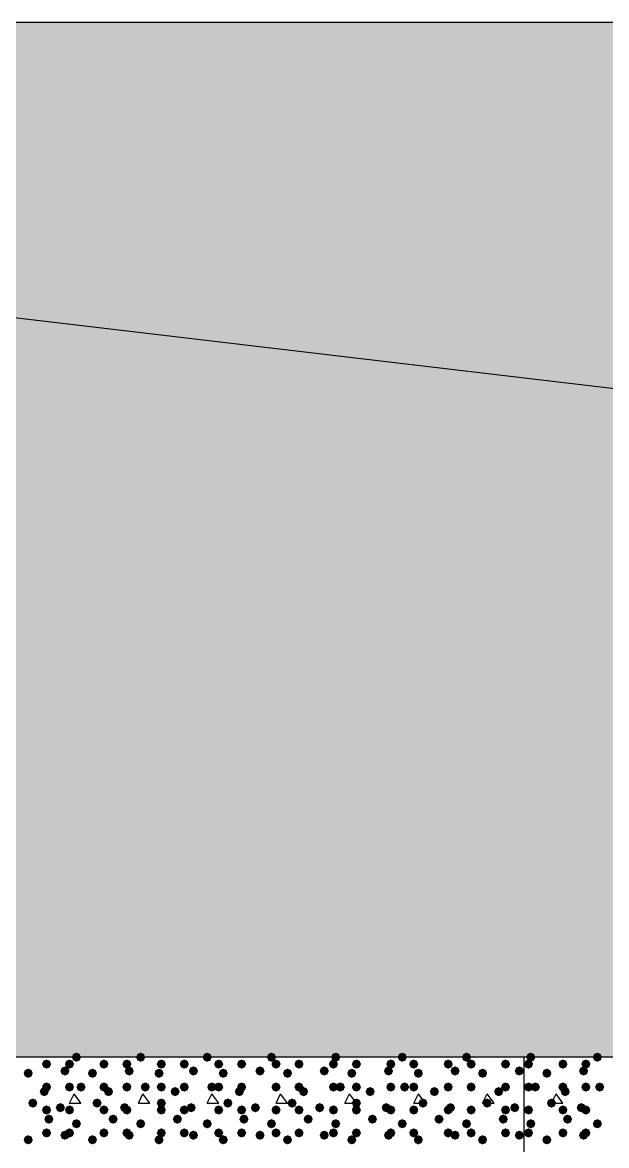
# Model space of a CAD drawing. Header units: millimetres. Extents: x 0 to 420, y 0 to 297.
# Drawn here: x 78.63 to 89.41, y 199.62 to 220.34 of the extents above; entities that cross this region are included whole.
import ezdxf

# ---------------------------------------------------------------- set-up
doc = ezdxf.new("R2010")
doc.units = ezdxf.units.MM
doc.layers.get('0').update_dxf_attribs({"linetype": 'CONTINUOUS'})

msp = doc.modelspace()

# ---------------------------------------------------------------- hatches: boundary and pattern name
at = {"true_color": 0x000008}
h = msp.add_hatch(color=0, dxfattribs=at)
h.paths.add_polyline_path([(193.844333, 220.345), (32.469667, 220.345), (193.844333, 201.252667)], flags=0)
h.paths.add_polyline_path([(32.469667, 220.345), (193.844333, 201.252667), (32.469667, 201.252667)], flags=0)
for points in [[(79.713667, 201.252667), (79.688796, 201.192871), (79.629, 201.168), (79.569204, 201.192871), (79.544333, 201.252667), (79.569204, 201.312462), (79.629, 201.337333), (79.688796, 201.312463)], [(80.899, 201.252667), (80.874129, 201.192871), (80.814333, 201.168), (80.754538, 201.192871), (80.729667, 201.252667), (80.754537, 201.312462), (80.814333, 201.337333), (80.874129, 201.312463)], [(82.126667, 201.252667), (82.101796, 201.192871), (82.042, 201.168), (81.982204, 201.192871), (81.957333, 201.252667), (81.982204, 201.312462), (82.042, 201.337333), (82.101796, 201.312463)], [(83.312, 201.252667), (83.287129, 201.192871), (83.227333, 201.168), (83.167538, 201.192871), (83.142667, 201.252667), (83.167537, 201.312462), (83.227333, 201.337333), (83.287129, 201.312463)], [(84.497333, 201.252667), (84.472463, 201.192871), (84.412667, 201.168), (84.352871, 201.192871), (84.328, 201.252667), (84.352871, 201.312462), (84.412667, 201.337333), (84.472462, 201.312463)], [(85.725, 201.252667), (85.700129, 201.192871), (85.640333, 201.168), (85.580538, 201.192871), (85.555667, 201.252667), (85.580537, 201.312462), (85.640333, 201.337333), (85.700129, 201.312463)], [(86.910333, 201.252667), (86.885463, 201.192871), (86.825667, 201.168), (86.765871, 201.192871), (86.741, 201.252667), (86.765871, 201.312462), (86.825667, 201.337333), (86.885462, 201.312463)], [(78.824667, 200.956333), (78.799796, 200.896537), (78.74, 200.871667), (78.680204, 200.896537), (78.655333, 200.956333), (78.680204, 201.016129), (78.74, 201.041), (78.799796, 201.016129)], [(79.163333, 201.125667), (79.138463, 201.065871), (79.078667, 201.041), (79.018871, 201.065871), (78.994, 201.125667), (79.018871, 201.185462), (79.078667, 201.210333), (79.138462, 201.185463)], [(79.502, 200.998667), (79.477129, 200.938871), (79.417333, 200.914), (79.357538, 200.938871), (79.332667, 200.998667), (79.357537, 201.058462), (79.417333, 201.083333), (79.477129, 201.058463)], [(79.586667, 201.125667), (79.561796, 201.065871), (79.502, 201.041), (79.442204, 201.065871), (79.417333, 201.125667), (79.442204, 201.185462), (79.502, 201.210333), (79.561796, 201.185463)], [(80.01, 200.956333), (79.985129, 200.896537), (79.925333, 200.871667), (79.865538, 200.896537), (79.840667, 200.956333), (79.865537, 201.016129), (79.925333, 201.041), (79.985129, 201.016129)], [(80.221667, 201.125667), (80.196796, 201.065871), (80.137, 201.041), (80.077204, 201.065871), (80.052333, 201.125667), (80.077204, 201.185462), (80.137, 201.210333), (80.196796, 201.185463)], [(80.645, 201.125667), (80.620129, 201.065871), (80.560333, 201.041), (80.500538, 201.065871), (80.475667, 201.125667), (80.500537, 201.185462), (80.560333, 201.210333), (80.620129, 201.185463)], [(80.687333, 200.998667), (80.662463, 200.938871), (80.602667, 200.914), (80.542871, 200.938871), (80.518, 200.998667), (80.542871, 201.058462), (80.602667, 201.083333), (80.662462, 201.058463)], [(81.237667, 200.956333), (81.212796, 200.896537), (81.153, 200.871667), (81.093204, 200.896537), (81.068333, 200.956333), (81.093204, 201.016129), (81.153, 201.041), (81.212796, 201.016129)], [(81.28, 201.125667), (81.255129, 201.065871), (81.195333, 201.041), (81.135538, 201.065871), (81.110667, 201.125667), (81.135537, 201.185462), (81.195333, 201.210333), (81.255129, 201.185463)], [(81.703333, 201.125667), (81.678463, 201.065871), (81.618667, 201.041), (81.558871, 201.065871), (81.534, 201.125667), (81.558871, 201.185462), (81.618667, 201.210333), (81.678462, 201.185463)], [(81.872667, 200.998667), (81.847796, 200.938871), (81.788, 200.914), (81.728204, 200.938871), (81.703333, 200.998667), (81.728204, 201.058462), (81.788, 201.083333), (81.847796, 201.058463)], [(82.338333, 201.125667), (82.313463, 201.065871), (82.253667, 201.041), (82.193871, 201.065871), (82.169, 201.125667), (82.193871, 201.185462), (82.253667, 201.210333), (82.313462, 201.185463)], [(82.423, 200.956333), (82.398129, 200.896537), (82.338333, 200.871667), (82.278537, 200.896537), (82.253667, 200.956333), (82.278537, 201.016129), (82.338333, 201.041), (82.398129, 201.016129)], [(82.761667, 201.125667), (82.736796, 201.065871), (82.677, 201.041), (82.617204, 201.065871), (82.592333, 201.125667), (82.617204, 201.185462), (82.677, 201.210333), (82.736796, 201.185463)], [(83.100333, 200.998667), (83.075463, 200.938871), (83.015667, 200.914), (82.955871, 200.938871), (82.931, 200.998667), (82.955871, 201.058462), (83.015667, 201.083333), (83.075462, 201.058463)], [(83.396667, 201.125667), (83.371796, 201.065871), (83.312, 201.041), (83.252204, 201.065871), (83.227333, 201.125667), (83.252204, 201.185462), (83.312, 201.210333), (83.371796, 201.185463)], [(83.608333, 200.956333), (83.583463, 200.896537), (83.523667, 200.871667), (83.463871, 200.896537), (83.439, 200.956333), (83.463871, 201.016129), (83.523667, 201.041), (83.583462, 201.016129)], [(83.82, 201.125667), (83.795129, 201.065871), (83.735333, 201.041), (83.675538, 201.065871), (83.650667, 201.125667), (83.675537, 201.185462), (83.735333, 201.210333), (83.795129, 201.185463)], [(84.285667, 200.998667), (84.260796, 200.938871), (84.201, 200.914), (84.141204, 200.938871), (84.116333, 200.998667), (84.141204, 201.058462), (84.201, 201.083333), (84.260796, 201.058463)], [(84.455, 201.125667), (84.430129, 201.065871), (84.370333, 201.041), (84.310538, 201.065871), (84.285667, 201.125667), (84.310537, 201.185462), (84.370333, 201.210333), (84.430129, 201.185463)], [(84.793667, 200.956333), (84.768796, 200.896537), (84.709, 200.871667), (84.649204, 200.896537), (84.624333, 200.956333), (84.649204, 201.016129), (84.709, 201.041), (84.768796, 201.016129)], [(84.878333, 201.125667), (84.853463, 201.065871), (84.793667, 201.041), (84.733871, 201.065871), (84.709, 201.125667), (84.733871, 201.185462), (84.793667, 201.210333), (84.853462, 201.185463)], [(85.471, 200.998667), (85.446129, 200.938871), (85.386333, 200.914), (85.326537, 200.938871), (85.301667, 200.998667), (85.326537, 201.058462), (85.386333, 201.083333), (85.446129, 201.058463)], [(85.513333, 201.125667), (85.488463, 201.065871), (85.428667, 201.041), (85.368871, 201.065871), (85.344, 201.125667), (85.368871, 201.185462), (85.428667, 201.210333), (85.488462, 201.185463)], [(85.936667, 201.125667), (85.911796, 201.065871), (85.852, 201.041), (85.792204, 201.065871), (85.767333, 201.125667), (85.792204, 201.185462), (85.852, 201.210333), (85.911796, 201.185463)], [(86.021333, 200.956333), (85.996462, 200.896537), (85.936667, 200.871667), (85.876871, 200.896537), (85.852, 200.956333), (85.876871, 201.016129), (85.936667, 201.041), (85.996462, 201.016129)], [(86.571667, 201.125667), (86.546796, 201.065871), (86.487, 201.041), (86.427204, 201.065871), (86.402333, 201.125667), (86.427204, 201.185462), (86.487, 201.210333), (86.546796, 201.185463)], [(86.698667, 200.998667), (86.673796, 200.938871), (86.614, 200.914), (86.554204, 200.938871), (86.529333, 200.998667), (86.554204, 201.058462), (86.614, 201.083333), (86.673796, 201.058463)], [(86.995, 201.125667), (86.970129, 201.065871), (86.910333, 201.041), (86.850538, 201.065871), (86.825667, 201.125667), (86.850537, 201.185462), (86.910333, 201.210333), (86.970129, 201.185463)], [(87.206667, 200.956333), (87.181796, 200.896537), (87.122, 200.871667), (87.062204, 200.896537), (87.037333, 200.956333), (87.062204, 201.016129), (87.122, 201.041), (87.181796, 201.016129)], [(87.63, 201.125667), (87.605129, 201.065871), (87.545333, 201.041), (87.485538, 201.065871), (87.460667, 201.125667), (87.485537, 201.185462), (87.545333, 201.210333), (87.605129, 201.185463)], [(87.884, 200.998667), (87.859129, 200.938871), (87.799333, 200.914), (87.739538, 200.938871), (87.714667, 200.998667), (87.739537, 201.058462), (87.799333, 201.083333), (87.859129, 201.058463)], [(79.121, 200.617667), (79.096129, 200.557871), (79.036333, 200.533), (78.976537, 200.557871), (78.951667, 200.617667), (78.976537, 200.677462), (79.036333, 200.702333), (79.096129, 200.677463)], [(79.163333, 200.702333), (79.138463, 200.642537), (79.078667, 200.617667), (79.018871, 200.642537), (78.994, 200.702333), (79.018871, 200.762129), (79.078667, 200.787), (79.138462, 200.762129)], [(79.586667, 200.702333), (79.561796, 200.642537), (79.502, 200.617667), (79.442204, 200.642537), (79.417333, 200.702333), (79.442204, 200.762129), (79.502, 200.787), (79.561796, 200.762129)], [(79.798333, 200.702333), (79.773463, 200.642537), (79.713667, 200.617667), (79.653871, 200.642537), (79.629, 200.702333), (79.653871, 200.762129), (79.713667, 200.787), (79.773462, 200.762129)], [(80.221667, 200.702333), (80.196796, 200.642537), (80.137, 200.617667), (80.077204, 200.642537), (80.052333, 200.702333), (80.077204, 200.762129), (80.137, 200.787), (80.196796, 200.762129)], [(80.306333, 200.617667), (80.281463, 200.557871), (80.221667, 200.533), (80.161871, 200.557871), (80.137, 200.617667), (80.161871, 200.677462), (80.221667, 200.702333), (80.281462, 200.677463)], [(80.645, 200.702333), (80.620129, 200.642537), (80.560333, 200.617667), (80.500538, 200.642537), (80.475667, 200.702333), (80.500537, 200.762129), (80.560333, 200.787), (80.620129, 200.762129)], [(80.983667, 200.702333), (80.958796, 200.642537), (80.899, 200.617667), (80.839204, 200.642537), (80.814333, 200.702333), (80.839204, 200.762129), (80.899, 200.787), (80.958796, 200.762129)], [(81.28, 200.702333), (81.255129, 200.642537), (81.195333, 200.617667), (81.135538, 200.642537), (81.110667, 200.702333), (81.135537, 200.762129), (81.195333, 200.787), (81.255129, 200.762129)], [(81.534, 200.617667), (81.509129, 200.557871), (81.449333, 200.533), (81.389538, 200.557871), (81.364667, 200.617667), (81.389537, 200.677462), (81.449333, 200.702333), (81.509129, 200.677463)], [(81.703333, 200.702333), (81.678463, 200.642537), (81.618667, 200.617667), (81.558871, 200.642537), (81.534, 200.702333), (81.558871, 200.762129), (81.618667, 200.787), (81.678462, 200.762129)], [(82.211333, 200.702333), (82.186462, 200.642537), (82.126667, 200.617667), (82.066871, 200.642537), (82.042, 200.702333), (82.066871, 200.762129), (82.126667, 200.787), (82.186462, 200.762129)], [(82.338333, 200.702333), (82.313463, 200.642537), (82.253667, 200.617667), (82.193871, 200.642537), (82.169, 200.702333), (82.193871, 200.762129), (82.253667, 200.787), (82.313462, 200.762129)], [(82.719333, 200.617667), (82.694462, 200.557871), (82.634667, 200.533), (82.574871, 200.557871), (82.55, 200.617667), (82.574871, 200.677462), (82.634667, 200.702333), (82.694462, 200.677463)], [(82.761667, 200.702333), (82.736796, 200.642537), (82.677, 200.617667), (82.617204, 200.642537), (82.592333, 200.702333), (82.617204, 200.762129), (82.677, 200.787), (82.736796, 200.762129)], [(83.396667, 200.702333), (83.371796, 200.642537), (83.312, 200.617667), (83.252204, 200.642537), (83.227333, 200.702333), (83.252204, 200.762129), (83.312, 200.787), (83.371796, 200.762129)], [(83.396667, 200.702333), (83.371796, 200.642537), (83.312, 200.617667), (83.252204, 200.642537), (83.227333, 200.702333), (83.252204, 200.762129), (83.312, 200.787), (83.371796, 200.762129)], [(83.82, 200.702333), (83.795129, 200.642537), (83.735333, 200.617667), (83.675538, 200.642537), (83.650667, 200.702333), (83.675537, 200.762129), (83.735333, 200.787), (83.795129, 200.762129)], [(83.904667, 200.617667), (83.879796, 200.557871), (83.82, 200.533), (83.760204, 200.557871), (83.735333, 200.617667), (83.760204, 200.677462), (83.82, 200.702333), (83.879796, 200.677463)], [(84.455, 200.702333), (84.430129, 200.642537), (84.370333, 200.617667), (84.310538, 200.642537), (84.285667, 200.702333), (84.310537, 200.762129), (84.370333, 200.787), (84.430129, 200.762129)], [(84.582, 200.702333), (84.557129, 200.642537), (84.497333, 200.617667), (84.437538, 200.642537), (84.412667, 200.702333), (84.437537, 200.762129), (84.497333, 200.787), (84.557129, 200.762129)], [(84.878333, 200.702333), (84.853463, 200.642537), (84.793667, 200.617667), (84.733871, 200.642537), (84.709, 200.702333), (84.733871, 200.762129), (84.793667, 200.787), (84.853462, 200.762129)], [(85.132333, 200.617667), (85.107463, 200.557871), (85.047667, 200.533), (84.987871, 200.557871), (84.963, 200.617667), (84.987871, 200.677462), (85.047667, 200.702333), (85.107462, 200.677463)], [(85.513333, 200.702333), (85.488463, 200.642537), (85.428667, 200.617667), (85.368871, 200.642537), (85.344, 200.702333), (85.368871, 200.762129), (85.428667, 200.787), (85.488462, 200.762129)], [(85.767333, 200.702333), (85.742463, 200.642537), (85.682667, 200.617667), (85.622871, 200.642537), (85.598, 200.702333), (85.622871, 200.762129), (85.682667, 200.787), (85.742462, 200.762129)], [(85.936667, 200.702333), (85.911796, 200.642537), (85.852, 200.617667), (85.792204, 200.642537), (85.767333, 200.702333), (85.792204, 200.762129), (85.852, 200.787), (85.911796, 200.762129)], [(86.317667, 200.617667), (86.292796, 200.557871), (86.233, 200.533), (86.173204, 200.557871), (86.148333, 200.617667), (86.173204, 200.677462), (86.233, 200.702333), (86.292796, 200.677463)], [(86.571667, 200.702333), (86.546796, 200.642537), (86.487, 200.617667), (86.427204, 200.642537), (86.402333, 200.702333), (86.427204, 200.762129), (86.487, 200.787), (86.546796, 200.762129)], [(86.995, 200.702333), (86.970129, 200.642537), (86.910333, 200.617667), (86.850538, 200.642537), (86.825667, 200.702333), (86.850537, 200.762129), (86.910333, 200.787), (86.970129, 200.762129)], [(86.995, 200.702333), (86.970129, 200.642537), (86.910333, 200.617667), (86.850538, 200.642537), (86.825667, 200.702333), (86.850537, 200.762129), (86.910333, 200.787), (86.970129, 200.762129)], [(87.503, 200.617667), (87.478129, 200.557871), (87.418333, 200.533), (87.358537, 200.557871), (87.333667, 200.617667), (87.358537, 200.677462), (87.418333, 200.702333), (87.478129, 200.677463)], [(87.63, 200.702333), (87.605129, 200.642537), (87.545333, 200.617667), (87.485538, 200.642537), (87.460667, 200.702333), (87.485537, 200.762129), (87.545333, 200.787), (87.605129, 200.762129)], [(78.909333, 200.406), (78.884462, 200.346204), (78.824667, 200.321333), (78.764871, 200.346204), (78.74, 200.406), (78.764871, 200.465796), (78.824667, 200.490667), (78.884462, 200.465796)], [(79.417333, 200.321333), (79.392463, 200.261537), (79.332667, 200.236667), (79.272871, 200.261537), (79.248, 200.321333), (79.272871, 200.381129), (79.332667, 200.406), (79.392462, 200.381129)], [(80.094667, 200.406), (80.069796, 200.346204), (80.01, 200.321333), (79.950204, 200.346204), (79.925333, 200.406), (79.950204, 200.465796), (80.01, 200.490667), (80.069796, 200.465796)], [(80.602667, 200.321333), (80.577796, 200.261537), (80.518, 200.236667), (80.458204, 200.261537), (80.433333, 200.321333), (80.458204, 200.381129), (80.518, 200.406), (80.577796, 200.381129)], [(81.28, 200.406), (81.255129, 200.346204), (81.195333, 200.321333), (81.135538, 200.346204), (81.110667, 200.406), (81.135537, 200.465796), (81.195333, 200.490667), (81.255129, 200.465796)], [(81.830333, 200.321333), (81.805463, 200.261537), (81.745667, 200.236667), (81.685871, 200.261537), (81.661, 200.321333), (81.685871, 200.381129), (81.745667, 200.406), (81.805462, 200.381129)], [(82.507667, 200.406), (82.482796, 200.346204), (82.423, 200.321333), (82.363204, 200.346204), (82.338333, 200.406), (82.363204, 200.465796), (82.423, 200.490667), (82.482796, 200.465796)], [(83.015667, 200.321333), (82.990796, 200.261537), (82.931, 200.236667), (82.871204, 200.261537), (82.846333, 200.321333), (82.871204, 200.381129), (82.931, 200.406), (82.990796, 200.381129)], [(83.693, 200.406), (83.668129, 200.346204), (83.608333, 200.321333), (83.548537, 200.346204), (83.523667, 200.406), (83.548537, 200.465796), (83.608333, 200.490667), (83.668129, 200.465796)], [(84.201, 200.321333), (84.176129, 200.261537), (84.116333, 200.236667), (84.056537, 200.261537), (84.031667, 200.321333), (84.056537, 200.381129), (84.116333, 200.406), (84.176129, 200.381129)], [(84.878333, 200.406), (84.853463, 200.346204), (84.793667, 200.321333), (84.733871, 200.346204), (84.709, 200.406), (84.733871, 200.465796), (84.793667, 200.490667), (84.853462, 200.465796)], [(85.428667, 200.321333), (85.403796, 200.261537), (85.344, 200.236667), (85.284204, 200.261537), (85.259333, 200.321333), (85.284204, 200.381129), (85.344, 200.406), (85.403796, 200.381129)], [(86.106, 200.406), (86.081129, 200.346204), (86.021333, 200.321333), (85.961537, 200.346204), (85.936667, 200.406), (85.961537, 200.465796), (86.021333, 200.490667), (86.081129, 200.465796)], [(86.614, 200.321333), (86.589129, 200.261537), (86.529333, 200.236667), (86.469538, 200.261537), (86.444667, 200.321333), (86.469537, 200.381129), (86.529333, 200.406), (86.589129, 200.381129)], [(87.291333, 200.406), (87.266463, 200.346204), (87.206667, 200.321333), (87.146871, 200.346204), (87.122, 200.406), (87.146871, 200.465796), (87.206667, 200.490667), (87.266462, 200.465796)], [(87.799333, 200.321333), (87.774462, 200.261537), (87.714667, 200.236667), (87.654871, 200.261537), (87.63, 200.321333), (87.654871, 200.381129), (87.714667, 200.406), (87.774462, 200.381129)], [(79.163333, 200.279), (79.138463, 200.219204), (79.078667, 200.194333), (79.018871, 200.219204), (78.994, 200.279), (79.018871, 200.338796), (79.078667, 200.363667), (79.138462, 200.338796)], [(79.205667, 200.109667), (79.180796, 200.049871), (79.121, 200.025), (79.061204, 200.049871), (79.036333, 200.109667), (79.061204, 200.169462), (79.121, 200.194333), (79.180796, 200.169463)], [(79.586667, 200.279), (79.561796, 200.219204), (79.502, 200.194333), (79.442204, 200.219204), (79.417333, 200.279), (79.442204, 200.338796), (79.502, 200.363667), (79.561796, 200.338796)], [(80.221667, 200.279), (80.196796, 200.219204), (80.137, 200.194333), (80.077204, 200.219204), (80.052333, 200.279), (80.077204, 200.338796), (80.137, 200.363667), (80.196796, 200.338796)], [(80.391, 200.109667), (80.366129, 200.049871), (80.306333, 200.025), (80.246537, 200.049871), (80.221667, 200.109667), (80.246537, 200.169462), (80.306333, 200.194333), (80.366129, 200.169463)], [(80.645, 200.279), (80.620129, 200.219204), (80.560333, 200.194333), (80.500538, 200.219204), (80.475667, 200.279), (80.500537, 200.338796), (80.560333, 200.363667), (80.620129, 200.338796)], [(81.28, 200.279), (81.255129, 200.219204), (81.195333, 200.194333), (81.135538, 200.219204), (81.110667, 200.279), (81.135537, 200.338796), (81.195333, 200.363667), (81.255129, 200.338796)], [(81.576333, 200.109667), (81.551463, 200.049871), (81.491667, 200.025), (81.431871, 200.049871), (81.407, 200.109667), (81.431871, 200.169462), (81.491667, 200.194333), (81.551462, 200.169463)], [(81.703333, 200.279), (81.678463, 200.219204), (81.618667, 200.194333), (81.558871, 200.219204), (81.534, 200.279), (81.558871, 200.338796), (81.618667, 200.363667), (81.678462, 200.338796)], [(82.338333, 200.279), (82.313463, 200.219204), (82.253667, 200.194333), (82.193871, 200.219204), (82.169, 200.279), (82.193871, 200.338796), (82.253667, 200.363667), (82.313462, 200.338796)], [(82.761667, 200.279), (82.736796, 200.219204), (82.677, 200.194333), (82.617204, 200.219204), (82.592333, 200.279), (82.617204, 200.338796), (82.677, 200.363667), (82.736796, 200.338796)], [(82.804, 200.109667), (82.779129, 200.049871), (82.719333, 200.025), (82.659538, 200.049871), (82.634667, 200.109667), (82.659537, 200.169462), (82.719333, 200.194333), (82.779129, 200.169463)], [(83.396667, 200.279), (83.371796, 200.219204), (83.312, 200.194333), (83.252204, 200.219204), (83.227333, 200.279), (83.252204, 200.338796), (83.312, 200.363667), (83.371796, 200.338796)], [(83.82, 200.279), (83.795129, 200.219204), (83.735333, 200.194333), (83.675538, 200.219204), (83.650667, 200.279), (83.675537, 200.338796), (83.735333, 200.363667), (83.795129, 200.338796)], [(83.989333, 200.109667), (83.964462, 200.049871), (83.904667, 200.025), (83.844871, 200.049871), (83.82, 200.109667), (83.844871, 200.169462), (83.904667, 200.194333), (83.964462, 200.169463)], [(84.455, 200.279), (84.430129, 200.219204), (84.370333, 200.194333), (84.310538, 200.219204), (84.285667, 200.279), (84.310537, 200.338796), (84.370333, 200.363667), (84.430129, 200.338796)], [(84.878333, 200.279), (84.853463, 200.219204), (84.793667, 200.194333), (84.733871, 200.219204), (84.709, 200.279), (84.733871, 200.338796), (84.793667, 200.363667), (84.853462, 200.338796)], [(85.174667, 200.109667), (85.149796, 200.049871), (85.09, 200.025), (85.030204, 200.049871), (85.005333, 200.109667), (85.030204, 200.169462), (85.09, 200.194333), (85.149796, 200.169463)], [(85.513333, 200.279), (85.488463, 200.219204), (85.428667, 200.194333), (85.368871, 200.219204), (85.344, 200.279), (85.368871, 200.338796), (85.428667, 200.363667), (85.488462, 200.338796)], [(85.936667, 200.279), (85.911796, 200.219204), (85.852, 200.194333), (85.792204, 200.219204), (85.767333, 200.279), (85.792204, 200.338796), (85.852, 200.363667), (85.911796, 200.338796)], [(86.402333, 200.109667), (86.377463, 200.049871), (86.317667, 200.025), (86.257871, 200.049871), (86.233, 200.109667), (86.257871, 200.169462), (86.317667, 200.194333), (86.377462, 200.169463)], [(86.571667, 200.279), (86.546796, 200.219204), (86.487, 200.194333), (86.427204, 200.219204), (86.402333, 200.279), (86.427204, 200.338796), (86.487, 200.363667), (86.546796, 200.338796)], [(86.995, 200.279), (86.970129, 200.219204), (86.910333, 200.194333), (86.850538, 200.219204), (86.825667, 200.279), (86.850537, 200.338796), (86.910333, 200.363667), (86.970129, 200.338796)], [(87.587667, 200.109667), (87.562796, 200.049871), (87.503, 200.025), (87.443204, 200.049871), (87.418333, 200.109667), (87.443204, 200.169462), (87.503, 200.194333), (87.562796, 200.169463)], [(87.63, 200.279), (87.605129, 200.219204), (87.545333, 200.194333), (87.485538, 200.219204), (87.460667, 200.279), (87.485537, 200.338796), (87.545333, 200.363667), (87.605129, 200.338796)], [(79.713667, 200.025), (79.688796, 199.965204), (79.629, 199.940333), (79.569204, 199.965204), (79.544333, 200.025), (79.569204, 200.084796), (79.629, 200.109667), (79.688796, 200.084796)], [(80.899, 200.025), (80.874129, 199.965204), (80.814333, 199.940333), (80.754538, 199.965204), (80.729667, 200.025), (80.754537, 200.084796), (80.814333, 200.109667), (80.874129, 200.084796)], [(82.126667, 200.025), (82.101796, 199.965204), (82.042, 199.940333), (81.982204, 199.965204), (81.957333, 200.025), (81.982204, 200.084796), (82.042, 200.109667), (82.101796, 200.084796)], [(83.312, 200.025), (83.287129, 199.965204), (83.227333, 199.940333), (83.167538, 199.965204), (83.142667, 200.025), (83.167537, 200.084796), (83.227333, 200.109667), (83.287129, 200.084796)], [(84.497333, 200.025), (84.472463, 199.965204), (84.412667, 199.940333), (84.352871, 199.965204), (84.328, 200.025), (84.352871, 200.084796), (84.412667, 200.109667), (84.472462, 200.084796)], [(85.725, 200.025), (85.700129, 199.965204), (85.640333, 199.940333), (85.580538, 199.965204), (85.555667, 200.025), (85.580537, 200.084796), (85.640333, 200.109667), (85.700129, 200.084796)], [(86.910333, 200.025), (86.885463, 199.965204), (86.825667, 199.940333), (86.765871, 199.965204), (86.741, 200.025), (86.765871, 200.084796), (86.825667, 200.109667), (86.885462, 200.084796)], [(78.824667, 199.728667), (78.799796, 199.668871), (78.74, 199.644), (78.680204, 199.668871), (78.655333, 199.728667), (78.680204, 199.788462), (78.74, 199.813333), (78.799796, 199.788463)], [(79.163333, 199.855667), (79.138463, 199.795871), (79.078667, 199.771), (79.018871, 199.795871), (78.994, 199.855667), (79.018871, 199.915462), (79.078667, 199.940333), (79.138462, 199.915463)], [(79.502, 199.813333), (79.477129, 199.753537), (79.417333, 199.728667), (79.357538, 199.753537), (79.332667, 199.813333), (79.357537, 199.873129), (79.417333, 199.898), (79.477129, 199.873129)], [(79.586667, 199.855667), (79.561796, 199.795871), (79.502, 199.771), (79.442204, 199.795871), (79.417333, 199.855667), (79.442204, 199.915462), (79.502, 199.940333), (79.561796, 199.915463)], [(80.01, 199.728667), (79.985129, 199.668871), (79.925333, 199.644), (79.865538, 199.668871), (79.840667, 199.728667), (79.865537, 199.788462), (79.925333, 199.813333), (79.985129, 199.788463)], [(80.221667, 199.855667), (80.196796, 199.795871), (80.137, 199.771), (80.077204, 199.795871), (80.052333, 199.855667), (80.077204, 199.915462), (80.137, 199.940333), (80.196796, 199.915463)], [(80.645, 199.855667), (80.620129, 199.795871), (80.560333, 199.771), (80.500538, 199.795871), (80.475667, 199.855667), (80.500537, 199.915462), (80.560333, 199.940333), (80.620129, 199.915463)], [(80.687333, 199.813333), (80.662463, 199.753537), (80.602667, 199.728667), (80.542871, 199.753537), (80.518, 199.813333), (80.542871, 199.873129), (80.602667, 199.898), (80.662462, 199.873129)], [(81.237667, 199.728667), (81.212796, 199.668871), (81.153, 199.644), (81.093204, 199.668871), (81.068333, 199.728667), (81.093204, 199.788462), (81.153, 199.813333), (81.212796, 199.788463)], [(81.28, 199.855667), (81.255129, 199.795871), (81.195333, 199.771), (81.135538, 199.795871), (81.110667, 199.855667), (81.135537, 199.915462), (81.195333, 199.940333), (81.255129, 199.915463)], [(81.703333, 199.855667), (81.678463, 199.795871), (81.618667, 199.771), (81.558871, 199.795871), (81.534, 199.855667), (81.558871, 199.915462), (81.618667, 199.940333), (81.678462, 199.915463)], [(81.872667, 199.813333), (81.847796, 199.753537), (81.788, 199.728667), (81.728204, 199.753537), (81.703333, 199.813333), (81.728204, 199.873129), (81.788, 199.898), (81.847796, 199.873129)], [(82.338333, 199.855667), (82.313463, 199.795871), (82.253667, 199.771), (82.193871, 199.795871), (82.169, 199.855667), (82.193871, 199.915462), (82.253667, 199.940333), (82.313462, 199.915463)], [(82.423, 199.728667), (82.398129, 199.668871), (82.338333, 199.644), (82.278537, 199.668871), (82.253667, 199.728667), (82.278537, 199.788462), (82.338333, 199.813333), (82.398129, 199.788463)], [(82.761667, 199.855667), (82.736796, 199.795871), (82.677, 199.771), (82.617204, 199.795871), (82.592333, 199.855667), (82.617204, 199.915462), (82.677, 199.940333), (82.736796, 199.915463)], [(83.100333, 199.813333), (83.075463, 199.753537), (83.015667, 199.728667), (82.955871, 199.753537), (82.931, 199.813333), (82.955871, 199.873129), (83.015667, 199.898), (83.075462, 199.873129)], [(83.396667, 199.855667), (83.371796, 199.795871), (83.312, 199.771), (83.252204, 199.795871), (83.227333, 199.855667), (83.252204, 199.915462), (83.312, 199.940333), (83.371796, 199.915463)], [(83.608333, 199.728667), (83.583463, 199.668871), (83.523667, 199.644), (83.463871, 199.668871), (83.439, 199.728667), (83.463871, 199.788462), (83.523667, 199.813333), (83.583462, 199.788463)], [(83.82, 199.855667), (83.795129, 199.795871), (83.735333, 199.771), (83.675538, 199.795871), (83.650667, 199.855667), (83.675537, 199.915462), (83.735333, 199.940333), (83.795129, 199.915463)], [(84.285667, 199.813333), (84.260796, 199.753537), (84.201, 199.728667), (84.141204, 199.753537), (84.116333, 199.813333), (84.141204, 199.873129), (84.201, 199.898), (84.260796, 199.873129)], [(84.455, 199.855667), (84.430129, 199.795871), (84.370333, 199.771), (84.310538, 199.795871), (84.285667, 199.855667), (84.310537, 199.915462), (84.370333, 199.940333), (84.430129, 199.915463)], [(84.793667, 199.728667), (84.768796, 199.668871), (84.709, 199.644), (84.649204, 199.668871), (84.624333, 199.728667), (84.649204, 199.788462), (84.709, 199.813333), (84.768796, 199.788463)], [(84.878333, 199.855667), (84.853463, 199.795871), (84.793667, 199.771), (84.733871, 199.795871), (84.709, 199.855667), (84.733871, 199.915462), (84.793667, 199.940333), (84.853462, 199.915463)], [(85.471, 199.813333), (85.446129, 199.753537), (85.386333, 199.728667), (85.326537, 199.753537), (85.301667, 199.813333), (85.326537, 199.873129), (85.386333, 199.898), (85.446129, 199.873129)], [(85.513333, 199.855667), (85.488463, 199.795871), (85.428667, 199.771), (85.368871, 199.795871), (85.344, 199.855667), (85.368871, 199.915462), (85.428667, 199.940333), (85.488462, 199.915463)], [(85.936667, 199.855667), (85.911796, 199.795871), (85.852, 199.771), (85.792204, 199.795871), (85.767333, 199.855667), (85.792204, 199.915462), (85.852, 199.940333), (85.911796, 199.915463)], [(86.021333, 199.728667), (85.996462, 199.668871), (85.936667, 199.644), (85.876871, 199.668871), (85.852, 199.728667), (85.876871, 199.788462), (85.936667, 199.813333), (85.996462, 199.788463)], [(86.571667, 199.855667), (86.546796, 199.795871), (86.487, 199.771), (86.427204, 199.795871), (86.402333, 199.855667), (86.427204, 199.915462), (86.487, 199.940333), (86.546796, 199.915463)], [(86.698667, 199.813333), (86.673796, 199.753537), (86.614, 199.728667), (86.554204, 199.753537), (86.529333, 199.813333), (86.554204, 199.873129), (86.614, 199.898), (86.673796, 199.873129)], [(86.995, 199.855667), (86.970129, 199.795871), (86.910333, 199.771), (86.850538, 199.795871), (86.825667, 199.855667), (86.850537, 199.915462), (86.910333, 199.940333), (86.970129, 199.915463)], [(87.206667, 199.728667), (87.181796, 199.668871), (87.122, 199.644), (87.062204, 199.668871), (87.037333, 199.728667), (87.062204, 199.788462), (87.122, 199.813333), (87.181796, 199.788463)], [(87.63, 199.855667), (87.605129, 199.795871), (87.545333, 199.771), (87.485538, 199.795871), (87.460667, 199.855667), (87.485537, 199.915462), (87.545333, 199.940333), (87.605129, 199.915463)], [(87.884, 199.813333), (87.859129, 199.753537), (87.799333, 199.728667), (87.739538, 199.753537), (87.714667, 199.813333), (87.739537, 199.873129), (87.799333, 199.898), (87.859129, 199.873129)]]:
    msp.add_hatch(color=0, dxfattribs=at).paths.add_polyline_path(points, flags=0)
at = {"true_color": 0x000007}
for points in [[(88.095667, 201.252667), (88.070796, 201.192871), (88.011, 201.168), (87.951204, 201.192871), (87.926333, 201.252667), (87.951204, 201.312462), (88.011, 201.337333), (88.070796, 201.312463)], [(89.323333, 201.252667), (89.298463, 201.192871), (89.238667, 201.168), (89.178871, 201.192871), (89.154, 201.252667), (89.178871, 201.312462), (89.238667, 201.337333), (89.298462, 201.312463)], [(88.053333, 201.125667), (88.028463, 201.065871), (87.968667, 201.041), (87.908871, 201.065871), (87.884, 201.125667), (87.908871, 201.185462), (87.968667, 201.210333), (88.028462, 201.185463)], [(88.392, 200.956333), (88.367129, 200.896537), (88.307333, 200.871667), (88.247538, 200.896537), (88.222667, 200.956333), (88.247537, 201.016129), (88.307333, 201.041), (88.367129, 201.016129)], [(88.688333, 201.125667), (88.663463, 201.065871), (88.603667, 201.041), (88.543871, 201.065871), (88.519, 201.125667), (88.543871, 201.185462), (88.603667, 201.210333), (88.663462, 201.185463)], [(89.069333, 200.998667), (89.044462, 200.938871), (88.984667, 200.914), (88.924871, 200.938871), (88.9, 200.998667), (88.924871, 201.058462), (88.984667, 201.083333), (89.044462, 201.058463)], [(89.111667, 201.125667), (89.086796, 201.065871), (89.027, 201.041), (88.967204, 201.065871), (88.942333, 201.125667), (88.967204, 201.185462), (89.027, 201.210333), (89.086796, 201.185463)], [(88.053333, 200.702333), (88.028463, 200.642537), (87.968667, 200.617667), (87.908871, 200.642537), (87.884, 200.702333), (87.908871, 200.762129), (87.968667, 200.787), (88.028462, 200.762129)], [(88.180333, 200.702333), (88.155463, 200.642537), (88.095667, 200.617667), (88.035871, 200.642537), (88.011, 200.702333), (88.035871, 200.762129), (88.095667, 200.787), (88.155462, 200.762129)], [(88.688333, 200.702333), (88.663463, 200.642537), (88.603667, 200.617667), (88.543871, 200.642537), (88.519, 200.702333), (88.543871, 200.762129), (88.603667, 200.787), (88.663462, 200.762129)], [(88.730667, 200.617667), (88.705796, 200.557871), (88.646, 200.533), (88.586204, 200.557871), (88.561333, 200.617667), (88.586204, 200.677462), (88.646, 200.702333), (88.705796, 200.677463)], [(89.111667, 200.702333), (89.086796, 200.642537), (89.027, 200.617667), (88.967204, 200.642537), (88.942333, 200.702333), (88.967204, 200.762129), (89.027, 200.787), (89.086796, 200.762129)], [(89.365667, 200.702333), (89.340796, 200.642537), (89.281, 200.617667), (89.221204, 200.642537), (89.196333, 200.702333), (89.221204, 200.762129), (89.281, 200.787), (89.340796, 200.762129)], [(88.476667, 200.406), (88.451796, 200.346204), (88.392, 200.321333), (88.332204, 200.346204), (88.307333, 200.406), (88.332204, 200.465796), (88.392, 200.490667), (88.451796, 200.465796)], [(89.027, 200.321333), (89.002129, 200.261537), (88.942333, 200.236667), (88.882538, 200.261537), (88.857667, 200.321333), (88.882537, 200.381129), (88.942333, 200.406), (89.002129, 200.381129)], [(88.053333, 200.279), (88.028463, 200.219204), (87.968667, 200.194333), (87.908871, 200.219204), (87.884, 200.279), (87.908871, 200.338796), (87.968667, 200.363667), (88.028462, 200.338796)], [(88.688333, 200.279), (88.663463, 200.219204), (88.603667, 200.194333), (88.543871, 200.219204), (88.519, 200.279), (88.543871, 200.338796), (88.603667, 200.363667), (88.663462, 200.338796)], [(88.773, 200.109667), (88.748129, 200.049871), (88.688333, 200.025), (88.628537, 200.049871), (88.603667, 200.109667), (88.628537, 200.169462), (88.688333, 200.194333), (88.748129, 200.169463)], [(89.111667, 200.279), (89.086796, 200.219204), (89.027, 200.194333), (88.967204, 200.219204), (88.942333, 200.279), (88.967204, 200.338796), (89.027, 200.363667), (89.086796, 200.338796)], [(88.095667, 200.025), (88.070796, 199.965204), (88.011, 199.940333), (87.951204, 199.965204), (87.926333, 200.025), (87.951204, 200.084796), (88.011, 200.109667), (88.070796, 200.084796)], [(89.323333, 200.025), (89.298463, 199.965204), (89.238667, 199.940333), (89.178871, 199.965204), (89.154, 200.025), (89.178871, 200.084796), (89.238667, 200.109667), (89.298462, 200.084796)], [(88.053333, 199.855667), (88.028463, 199.795871), (87.968667, 199.771), (87.908871, 199.795871), (87.884, 199.855667), (87.908871, 199.915462), (87.968667, 199.940333), (88.028462, 199.915463)], [(88.392, 199.728667), (88.367129, 199.668871), (88.307333, 199.644), (88.247538, 199.668871), (88.222667, 199.728667), (88.247537, 199.788462), (88.307333, 199.813333), (88.367129, 199.788463)], [(88.688333, 199.855667), (88.663463, 199.795871), (88.603667, 199.771), (88.543871, 199.795871), (88.519, 199.855667), (88.543871, 199.915462), (88.603667, 199.940333), (88.663462, 199.915463)], [(89.069333, 199.813333), (89.044462, 199.753537), (88.984667, 199.728667), (88.924871, 199.753537), (88.9, 199.813333), (88.924871, 199.873129), (88.984667, 199.898), (89.044462, 199.873129)], [(89.111667, 199.855667), (89.086796, 199.795871), (89.027, 199.771), (88.967204, 199.795871), (88.942333, 199.855667), (88.967204, 199.915462), (89.027, 199.940333), (89.086796, 199.915463)]]:
    msp.add_hatch(color=0, dxfattribs=at).paths.add_polyline_path(points, flags=0)

# ---------------------------------------------------------------- linework, layer by layer
at = {"color": 0, "true_color": 0x000007}
for points in [[(31.369, 201.252667), (31.369, 177.927), (379.603, 177.927), (379.603, 201.252667), (217.17, 201.252667), (217.17, 222.461667), (193.844333, 222.461667), (193.844333, 201.252667)], [(31.369, 201.252667), (31.369, 177.927), (379.603, 177.927), (379.603, 201.252667), (217.17, 201.252667), (217.17, 222.461667), (193.844333, 222.461667), (193.844333, 201.252667)], [(87.884, 201.252667), (87.884, 199.136), (90.000667, 199.136), (90.000667, 201.252667)]]:
    msp.add_lwpolyline(points, close=True, dxfattribs=at)
at = {"color": 0, "true_color": 0x000008}
for points in [[(193.844333, 220.345), (32.469667, 220.345), (193.844333, 201.252667)], [(32.469667, 220.345), (193.844333, 201.252667), (32.469667, 201.252667)]]:
    msp.add_lwpolyline(points, close=True, dxfattribs=at)
at = {"color": 0, "true_color": 0x000007}
for points in [[(87.884, 201.252667), (68.834, 201.252667)], [(88.392, 200.406), (88.476667, 200.575333)], [(88.392, 200.406), (88.603667, 200.406)], [(88.603667, 200.406), (88.476667, 200.575333)]]:
    msp.add_lwpolyline(points, dxfattribs=at)
at = {"color": 0, "true_color": 0x000008}
for points in [[(79.502, 200.406), (79.586667, 200.575333)], [(79.502, 200.406), (79.713667, 200.406)], [(79.713667, 200.406), (79.586667, 200.575333)], [(80.772, 200.406), (80.856667, 200.575333)], [(80.772, 200.406), (80.983667, 200.406)], [(80.983667, 200.406), (80.856667, 200.575333)], [(82.042, 200.406), (82.126667, 200.575333)], [(82.042, 200.406), (82.253667, 200.406)], [(82.253667, 200.406), (82.126667, 200.575333)], [(83.312, 200.406), (83.396667, 200.575333)], [(83.312, 200.406), (83.523667, 200.406)], [(83.523667, 200.406), (83.396667, 200.575333)], [(84.582, 200.406), (84.666667, 200.575333)], [(84.582, 200.406), (84.793667, 200.406)], [(84.793667, 200.406), (84.666667, 200.575333)], [(85.852, 200.406), (85.936667, 200.575333)], [(85.852, 200.406), (86.063667, 200.406)], [(86.063667, 200.406), (85.936667, 200.575333)], [(87.122, 200.406), (87.206667, 200.575333)], [(87.122, 200.406), (87.333667, 200.406)], [(87.333667, 200.406), (87.206667, 200.575333)]]:
    msp.add_lwpolyline(points, dxfattribs=at)

doc.saveas('drawing.dxf')
